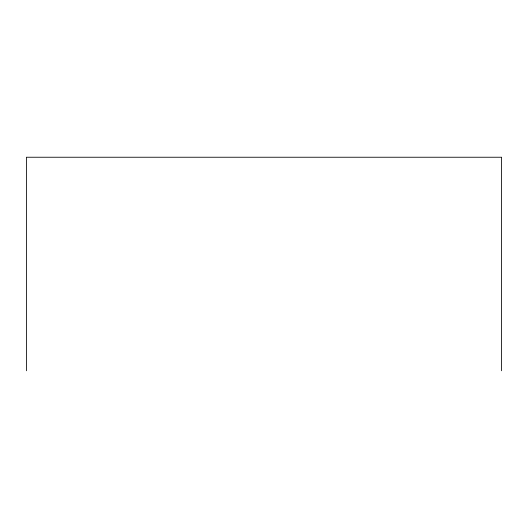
<?xml version="1.0" encoding="UTF-8"?>
<svg xmlns="http://www.w3.org/2000/svg" width="528" height="528" viewBox="0 0 528 528"><rect width="100%" height="100%" fill="white"/><g stroke="black" fill="none" stroke-linecap="round" stroke-linejoin="round"><path stroke-width="0.79" d="M501.6 370.762L501.6 157.238L26.4 157.238L26.4 370.762"/></g></svg>
